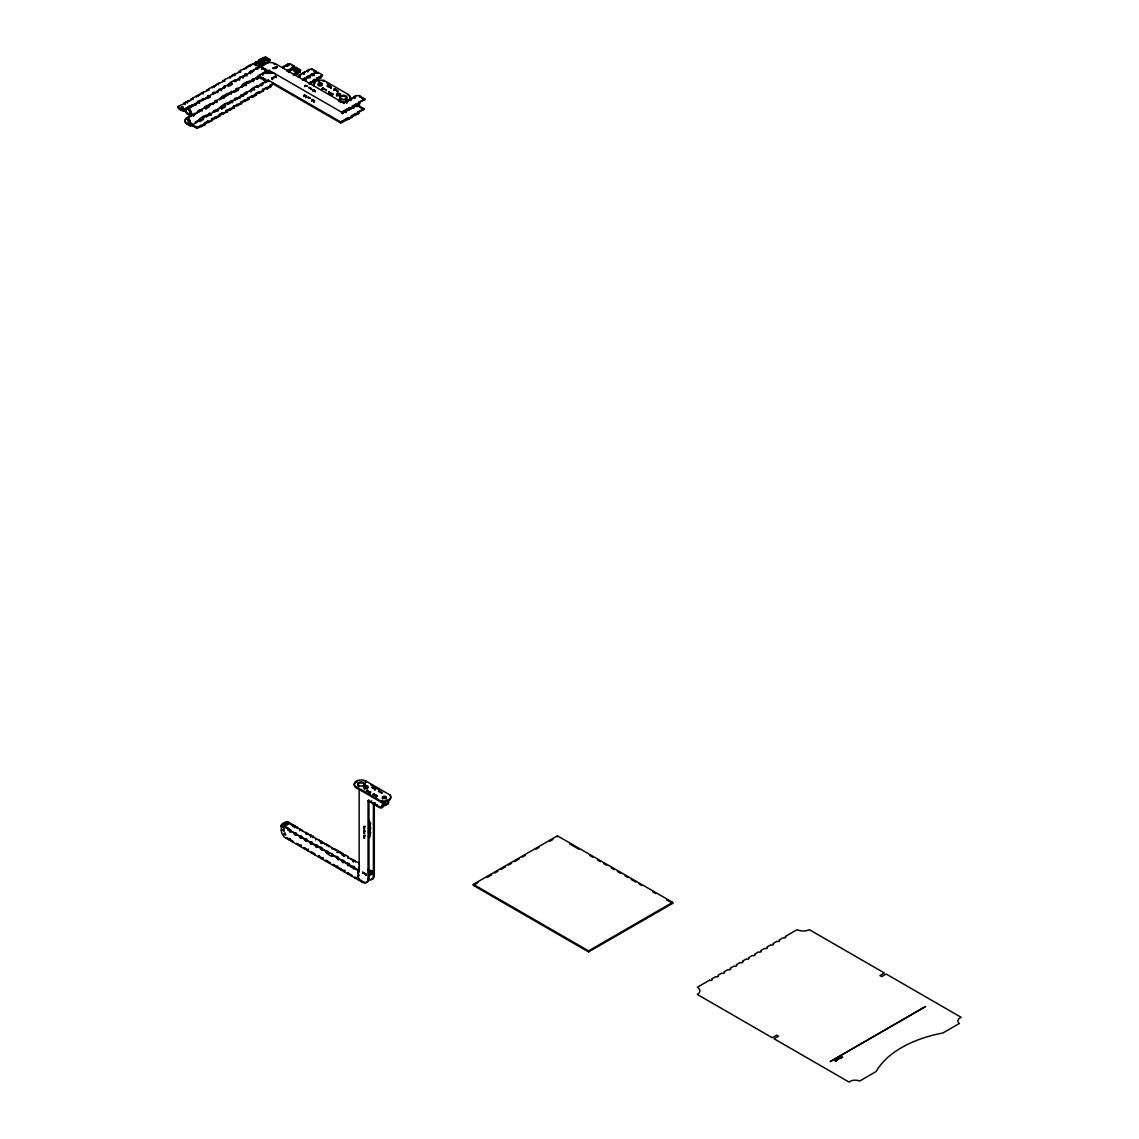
<?xml version="1.0" encoding="UTF-8"?>
<svg xmlns="http://www.w3.org/2000/svg" width="1139" height="1139" viewBox="0 0 1139 1139"><rect width="100%" height="100%" fill="white"/><g stroke="black" fill="none" stroke-linecap="round" stroke-linejoin="round"><path stroke-width="1.5" d="M362.729 872.218L366.288 875.307L366.288 874.268L362.729 872.218L362.729 873.243M366.274 875.136L366.288 874.268M372.524 870.68L371.613 872.061L368.054 869.997M294.417 832.78C299.044 831.669 294.133 838.717 294.417 832.78L287.669 829.904L288.551 828.366L283.867 825.661L282.985 827.199L281.305 826.245A8.343 4.812 0 0 1 283.013 824.252M286.074 822.928A8.343 4.812 0 0 1 287.541 822.643L293.008 825.803L293.89 825.277L295.343 827.142L297.122 827.142L297.008 828.623M299.714 835.841C304.341 834.73 299.4 841.678 299.714 835.841C296.966 835.4 287.555 828.067 290.004 832.282C294.816 828.708 281.917 827.996 281.305 825.206L281.305 830.345A6.293 3.631 60 0 0 285.761 838.048L362.302 882.241L363.199 881.728L359.554 879.635L358.657 880.148L358.657 879.109L355.012 877.016L355.012 878.041L355.909 877.528M310.306 841.949C314.933 840.853 310.05 847.9 310.306 841.949L305.01 839.927L305.01 838.902C301.593 837.436 296.667 834.474 294.417 833.805M308.897 834.972L313.026 836.325L312.912 837.806M315.617 845.01C320.23 843.914 315.361 850.961 315.617 845.01C312.2 843.558 307.259 840.596 305.024 839.927L300.611 836.353L299.714 836.866M326.21 851.132C330.837 850.036 325.925 856.998 326.21 851.132C322.807 849.68 317.866 846.718 315.631 846.049L311.218 842.476L310.321 842.988M328.9 846.79L328.929 845.508L324.814 844.156M326.21 852.157C338.753 853.894 333.001 860.472 326.224 852.171C323.348 847.501 319.048 850.335 322.707 850.135C323.86 847.074 318.052 846.192 315.617 846.035M342.113 860.315C346.726 859.219 341.885 866.266 342.113 860.315C338.71 858.863 333.77 855.902 331.534 855.232M344.818 855.973L344.846 854.691L343.067 854.691L339.536 852.67L339.536 851.63L334.24 849.609C333.129 848.313 330.908 847.388 328.929 845.508M347.409 863.376C352.022 862.266 347.181 869.342 347.409 863.376C344.832 862.451 333.941 855.845 338.354 859.902C341.017 855.531 331.919 856.642 331.506 854.193M193.06 99.663L192.733 97.94L200.379 94.551M196.819 103.08L203.112 100.161L202.215 99.648M208.964 90.479L208.636 88.757L216.296 85.368M203.041 117.972C206.6 117.36 203.511 114.939 203.411 117.459M212.708 93.896L224.896 87.077M218.959 108.789L225.323 105.842C227.003 104.375 224.098 101.869 224.426 106.354L225.323 106.867L221.678 108.974L220.781 107.422L221.678 108.974M230.448 92.9C233.993 92.287 230.904 89.867 230.818 92.387M234.862 99.606L237.012 99.093L237.012 98.068C242.28 97.57 243.532 91.647 247.604 91.946M246.351 83.716C249.897 83.104 246.807 80.684 246.722 83.204M262.255 74.533L263.522 73.807M332.09 849.096L332.46 847.544M347.993 858.279L348.363 856.727L344.846 854.691M183.55 108.846L182.468 107.764L181.372 108.846M224.753 81.467L224.554 79.573L232.199 76.171M214.588 101.898L216.681 101.57M233.951 81.467L239.574 79.104L239.574 77.053L241.354 77.053M240.656 72.284L240.457 70.39L248.103 66.987M249.854 72.284L251.961 71.956L251.961 70.931L256.887 68.084L257.784 68.596M256.104 87.176L258.211 86.849L258.211 85.824L268.178 80.072L340.689 121.944L347.936 117.758L348.833 118.271L358.742 113.573L357.86 112.035L358.742 113.573M284.707 825.12L287.142 825.12M295.015 827.469L295.343 826.117L287.541 821.618A8.343 4.812 0 0 0 281.305 825.206M310.919 836.652L311.246 835.3C305.394 832.823 301.621 830.758 297.122 827.142M354.813 868.16L353.403 868.858L352.706 866.437C349.303 864.985 344.377 862.009 342.141 861.355M185.088 104.404L184.205 102.866C187.337 101.77 191.822 100.104 192.733 97.94M187.437 103.051L187.437 101.001M198.357 96.231C198.756 92.53 207.939 92.117 208.636 88.757M214.274 87.048C214.659 83.346 223.842 82.933 224.554 79.573M198.57 101.755L199.467 103.293L198.57 101.755L193.658 104.589C194.627 106.354 190.911 104.631 191.679 106.496M230.22 78.05C230.192 74.049 239.845 73.864 240.457 70.39M202.286 99.648C206.287 99.634 202.044 96.872 202.486 99.506M209.562 96.445C205.49 98.481 208.28 93.441 209.505 96.473L210.402 96.986L207.967 98.381M246.124 68.867C245.682 64.766 254.253 65.678 255.72 61.577L256.602 62.09L261.643 59.171M218.175 90.465L224.981 87.532L224.084 87.02L224.084 88.059M223.685 87.262C223.102 89.753 223.002 84.5 225.465 86.237M230.761 83.175C226.689 87.034 229.523 81.04 235.018 80.712L235.915 81.225L236.058 80.114L244.885 75.017L246.665 75.017M246.665 73.992L244.686 74.149L244.558 75.729M198.798 110.91L200.777 110.754L200.777 109.728L209.505 105.713L208.622 105.201L208.622 106.226M221.991 97.484C217.62 101.471 221.265 94.936 226.846 94.679L227.729 95.192L231.374 93.085L231.374 94.124L230.491 92.572L231.374 93.085M237.894 89.326C233.766 91.376 236.741 86.279 237.78 89.397L238.663 89.91L235.018 92.017L234.136 90.479L234.136 91.504M252.018 80.143C250.509 82.663 253.072 76.042 253.798 80.143C250.608 80.2 239.105 84.172 242.308 86.778L245.953 84.67L245.953 85.696L245.07 84.158L245.953 84.67M259.108 76.057C255.065 79.901 257.798 73.978 263.294 73.636A8.158 4.713 0 0 1 274.826 73.636M208.722 114.398C207.198 116.904 209.761 110.298 210.501 114.398C206.515 114.256 199.026 118.171 198.115 120.52M220.781 107.422L215.798 110.312C216.752 112.078 213.05 110.341 213.819 112.206M229.921 102.154C228.811 104.418 230.078 98.58 232.612 101.627L232.612 102.652C229.266 100.204 219.742 106.44 219.314 108.276M240.329 96.174C244.33 96.16 240.101 93.398 240.528 96.032M252.915 88.885C248.815 92.757 251.733 86.706 257.243 86.379L258.126 86.891L261.771 84.799L261.771 85.824L260.888 84.272L261.771 84.799M295.343 826.117L295.371 827.427M296.638 834.958L296.197 833.805M305.75 833.421L305.95 832.239M301.493 837.891C303.074 837.322 301.479 838.589 301.493 836.866M311.246 835.3L311.274 836.61M305.024 839.927C306.106 844.512 308.883 837.165 305.01 838.902M313.026 836.325C316.03 839.101 317.639 839.628 321.853 841.422L322.109 843.33M312.727 844.084L312.086 842.988M321.853 841.422L321.853 842.447L327.149 844.483L327.192 845.793M318.336 839.386L321.853 843.486M317.411 847.074C318.991 846.519 317.368 847.772 317.397 846.035M327.149 844.483L326.95 845.665M328.644 853.268L327.989 852.157M334.24 848.569L337.756 850.605L338.027 852.513M337.756 850.605L337.557 852.513M333.314 856.257C334.894 855.702 333.271 856.941 333.286 855.218M339.536 851.63L343.067 853.666L343.722 856.072M343.067 853.666L342.867 855.574L344.846 855.731M348.363 856.727L348.363 857.752L353.66 859.788L353.93 861.696M344.548 862.451L343.893 861.34M353.66 859.788C353.46 861.924 358.842 861.355 359.226 864.003M350.143 858.792L353.66 860.813L353.46 861.696M347.438 864.416C347.979 863.063 350.029 866.807 349.189 864.401M359.169 789.199L359.169 871.193L354.485 868.488L354.485 866.437L352.706 866.437M328.004 84.969L327.263 85.411L331.321 87.902L327.263 86.45L328.004 84.969L331.321 86.877L331.321 87.902M331.321 86.877L330.566 88.358M334.624 88.785L333.884 90.266L334.624 88.785L337.927 90.693L337.187 92.174M369.876 792.445L370.616 792.004L366.573 790.537L369.876 792.445L369.876 793.47M373.919 793.911L373.179 794.353L377.223 795.819L373.919 793.911L373.037 794.424L376.34 796.332L377.223 795.819M189.544 105.941L190.427 107.479L189.544 105.941L184.86 108.646L185.757 110.184L184.077 111.152A8.343 4.812 0 0 1 177.855 107.55L177.855 106.525L185.657 103.051L185.657 102.026M259.279 59.513L260.162 61.065L259.279 59.513L265.501 56.95L269.957 59.513L269.957 60.552L261.059 64.652L261.942 65.165M187.437 102.026L190.953 99.99L190.953 98.965M252.217 64.61L255.72 62.602M269.957 59.513L268.178 60.552L269.06 62.09L266.683 63.457M177.855 106.525A8.343 4.812 0 0 0 184.077 110.127C189.102 109.8 189.814 104.19 193.658 104.589M197.175 103.592C195.808 98.837 206.615 101.243 207.782 96.445M217.691 91.746L216.794 91.234L217.691 92.772L217.691 91.746L214.047 93.854L213.15 93.341L205.433 98.822M224.084 87.02L228.982 84.201M246.85 75.943L245.953 74.405C249.897 74.647 248.743 70.006 251.961 70.931M255.478 68.91C255.307 66.233 263.636 67.13 264.618 63.627L265.501 64.14L265.501 63.115M195.823 104.375L194.926 103.863L195.823 105.4L195.823 104.375L192.178 106.482L191.281 105.97L191.281 106.995L187.636 109.102L187.636 108.063A6.293 3.631 0 0 0 187.636 113.202L187.636 114.227L191.281 116.235M227.729 85.952L227.729 84.927L228.626 85.439L232.271 83.332L231.374 82.82M242.536 77.409L246.85 74.918L245.953 74.405M249.598 73.323L249.598 72.298L250.495 72.811L254.139 70.703L253.242 70.191L253.242 71.216M255.734 68.781L257.257 68.91L264.177 64.909M229.836 85.767L232.271 84.357M262.625 67.443L261.728 68.995L262.625 67.443L264.049 68.269L263.152 68.781M265.472 69.095L264.575 69.607L266.896 70.945L265.472 69.095L264.575 70.632L265.999 71.458L266.896 69.92M186.753 122.969L190.313 125.019L191.978 124.051L192.875 125.603L190.313 126.045L186.753 123.994L186.753 122.969A6.293 3.631 0 0 1 186.753 117.83L190.398 115.722L190.398 116.748M187.636 113.202L191.195 115.267L192.875 114.299L193.758 115.836L192.875 114.299M200.777 109.728C197.46 108.917 198.286 113.786 194.043 113.615L194.926 114.142M204.308 107.692C204.436 104.845 213.491 105.229 214.901 101.57C213.491 99.776 218.788 99.89 216.794 102.538L215.912 101.001L220.211 98.509M225.508 96.473C224.141 91.732 234.947 94.138 236.115 89.326M252.36 79.958L253.242 81.495L252.36 79.958L257.329 77.082M342.469 113.715L342.469 112.69L269.06 70.305L262.625 72.996L262.625 75.046M277.076 66.717L272.734 68.34L277.076 66.717L277.076 67.742L273.93 68.682M189.174 117.459L186.753 118.855L186.753 117.83M202.215 109.928L201.332 109.415L202.215 110.953L202.215 109.928L191.195 116.292L191.195 115.267M212.566 103.962L216.794 101.513L215.912 101.001M233.766 91.718L238.663 88.885L237.78 88.372L243.205 86.265L243.205 85.24M254.794 79.573L249.598 82.563L248.715 82.051L248.715 83.09M256.887 78.363L260.532 76.256L259.649 75.744L260.532 77.281L256.887 79.388L256.004 77.851L256.887 79.388M265.572 73.352L269.06 71.33L272.079 73.081M204.977 107.308L205.86 108.846L209.505 106.753M260.845 77.723L263.152 78.036L263.152 79.061L260.845 77.723L260.845 78.748L261.728 77.21M263.152 78.036L262.269 79.573M283.255 67.557L283.255 66.532L288.537 65.535L290.004 63.67L286.188 64.838L287.071 66.389L286.188 64.838M282.671 67.899L284.722 65.692M264.575 78.847L263.693 80.399L264.575 78.847L265.999 79.673L265.116 80.186M199.895 119.495L199.809 121.588L203.454 119.495L202.557 117.943L203.454 118.456L195.267 122.158L196.164 122.67M209.847 113.743L210.743 115.281L209.847 113.743C213.762 113.985 212.594 109.372 215.798 110.312M243.547 96.345L242.664 95.833L236.257 99.52L235.36 99.008L231.701 101.129L231.701 102.154M246.309 93.725L246.309 92.7L251.135 89.91M276.179 76.47L271.851 79.132L271.851 78.093L275.41 76.042L276.179 77.495L275.41 76.042M234.307 107.835L233.41 106.297L234.307 107.835L223.372 113.131L222.475 112.619L218.83 114.712L219.727 116.263L208.793 121.546L207.896 121.033L204.251 123.14L205.148 124.678L196.962 128.365L192.519 125.803L192.519 124.777L197.545 121.873L196.663 121.36M206.373 116.776L210.743 114.256M218.147 109.985L214.388 112.149L213.491 111.636M227.572 104.532L232.612 101.627M249.954 90.593L250.836 91.106L254.481 88.999L254.481 90.024L253.598 88.486L254.481 88.999M290.331 71.7L288.907 72.512L290.331 70.675L288.594 69.621L287.128 70.461L287.128 71.486L289.477 71.159M290.061 69.792L291.527 67.927L293.179 70.049L292.282 68.511L294.446 66.233L290.004 63.67M294.446 66.233L292.994 67.073L293.705 68.71M289.434 70.148L292.41 69.465M293.179 69.023L290.858 69.337M293.705 67.685L296.026 67.386L300.468 69.949L300.468 70.974L296.197 72.412L297.094 73.95L296.197 72.412M300.468 70.974L296.026 68.411L294.602 69.223L294.602 68.198M192.519 124.777L196.962 127.34L212.438 120.463L211.541 118.926L212.438 120.463M211.541 118.926L227.017 112.049L226.12 110.511L227.017 112.049M226.12 110.511L241.596 103.635L240.699 102.097L251.648 96.801L252.531 97.313L256.175 95.22L255.293 93.669L258.937 91.576L259.82 92.088L266.227 88.386L267.11 88.899L270.755 86.792L269.872 85.254L273.517 83.147L273.517 84.186L271.082 85.582M233.41 106.297L248.886 99.42L248.003 97.883L248.886 99.42M248.003 97.883L263.465 91.006L262.582 89.468L263.465 91.006M262.582 89.468L270.755 85.767M299.941 72.312L299.044 70.775L299.941 72.312L294.773 73.238L293.349 75.089L297.094 73.95M299.044 70.775L300.468 69.949M299.03 75.06L299.913 76.598L299.03 75.06L304.939 72.668L304.939 71.643L307.801 71.017L307.801 72.042L306.904 70.504L311.744 68.739L316.186 71.316L313.14 75.131M302.96 72.782L303.857 74.32L302.96 72.782L304.939 71.643M297.948 76.712L299.913 75.573M304.369 78.135L302.39 80.3L304.369 79.16L306.149 80.2L304.369 78.135L304.369 79.16M306.334 78.036L308.299 75.857L310.079 76.897L310.079 77.922L308.299 76.897L305.252 78.648L305.252 79.687M314.022 74.619L312.243 73.594L310.278 74.733L312.058 75.758L314.022 74.619L314.022 75.644L312.243 74.619L309.196 76.384L309.196 77.409M314.222 73.48L316.186 71.316M304.17 80.3L306.149 79.16M310.079 76.897L308.114 78.036L306.334 76.996M316.5 78.32L317.397 79.858L316.5 78.32L322.422 75.943L322.422 74.903L317.966 72.341L316.001 73.48L314.222 72.455M317.397 79.858L311.488 82.25L310.591 81.737L308.626 83.902L313.453 82.136L312.57 80.598L314.535 79.459L315.418 79.972L321.34 77.594L320.443 76.042L322.422 74.903M304.754 85.624L307.487 86.322L304.754 85.624L304.754 86.649L305.508 85.183M309.452 87.461L308.697 87.902L311.431 88.6L311.431 89.625L309.452 87.461L311.431 88.6M304.626 94.95L303.871 96.416L304.626 94.95L306.59 96.089L305.836 97.555L306.59 96.089M313.396 89.739L312.641 90.18L315.361 90.878L313.396 89.739L315.361 91.903M312.641 91.205L313.396 90.764M322.821 87.988L322.066 89.454L322.821 87.988L326.124 89.896L326.124 90.921M326.124 89.896L322.066 88.429M312.513 99.506L311.744 100.972L312.513 99.506L314.478 100.645L313.723 102.097L314.478 100.645M328.673 92.245L332.73 93.711L332.73 94.736L328.673 93.27L328.673 92.245L332.73 94.736M328.673 93.27L329.427 91.803M332.73 93.711L331.976 95.178M355.852 96.843A3.517 2.022 0 0 0 355.126 97.171L349.929 99.15L350.812 100.688L350.812 99.663L347.95 100.289L347.95 101.314L343.366 102.937L275.723 63.884A8.158 4.713 0 0 0 264.177 63.884M345.985 101.428L346.868 102.966L345.985 101.428L347.95 100.289M353.859 96.872L354.756 98.41L353.859 96.872L355.126 96.146A3.517 2.022 0 0 1 360.081 96.146L364.722 98.822L364.722 99.848L352.136 106.084L353.859 107.151M348.833 107.991L341.586 112.177L341.586 113.202L348.833 109.017L349.716 109.543L349.716 108.504L348.833 107.991L348.833 109.017M358.742 102.268L359.639 103.806L358.742 102.268L364.722 98.822M349.032 109.928L349.032 108.903L355.439 105.201L356.336 105.728L356.336 104.688M350.826 108.903L354.229 106.938L354.229 105.913A3.517 2.022 0 0 1 359.198 105.913L363.839 108.589L363.839 109.615L351.253 115.851L352.136 117.388L340.689 122.969L272.705 83.716M357.432 105.087L359.639 103.806M357.86 112.035L363.839 108.589M281.305 826.245L282.201 825.718M286.644 823.155L287.541 821.618M288.324 823.098L289.206 822.586L288.324 824.123M281.305 830.345L282.201 829.833M283.412 829.391L284.18 831.271L282.657 829.491L284.294 828.879M365.405 783.846L364.508 784.372L364.508 789.598M294.46 827.654L295.343 827.142M367.313 790.096L366.416 790.608L369.719 792.516L370.616 792.004M372.652 787.006L371.755 787.519L375.058 789.427L375.955 788.914L372.51 787.092M285.761 838.048L286.644 837.535L293.05 841.237L293.05 842.262M299.756 830.715L300.639 829.178M296.197 834.83L297.08 834.317M290.288 838.617L289.406 840.155L290.288 839.642M379.259 790.822L378.376 791.334L381.679 793.242L382.562 792.73L379.13 790.907M362.302 882.241A8.158 4.713 60 0 0 368.068 878.909L368.068 800.802L368.965 800.29L368.965 878.397A8.158 4.713 60 0 1 363.953 882.113M369.606 800.66L368.723 801.173L368.723 800.148L370.688 802.312L371.585 800.774M297.578 843.857L296.695 844.369L296.695 843.344L300.34 845.451L301.223 844.924M310.363 836.838L311.246 836.325M301.223 845.964L300.34 846.476L300.34 845.451M372.667 803.451L372.667 802.426L375.514 803.052M375.514 804.077L374.631 804.59L374.631 803.564M315.66 839.899L316.557 838.361M377.493 805.216L376.596 805.729L376.596 804.704L378.575 806.868L379.458 806.355M304.868 848.057L303.985 848.583L303.985 847.544L307.63 849.651L308.512 849.139M312.1 844.013L312.997 843.501M368.068 800.802L379.828 807.594L380.711 807.081A3.517 2.022 60 0 0 383.202 805.643L383.202 801.628M381.437 806.469L385.879 803.892L385.879 804.917L381.437 807.494M385.879 803.892L381.935 801.614L384.797 802.24L383.914 803.778L385.167 804.504A3.517 2.022 60 0 0 387.644 803.08L388.541 802.568L388.541 799.891M308.512 850.164L307.63 850.676L307.63 849.651M321.853 842.447L321.084 843.543M364.508 826.971L364.508 829.249L363.626 826.458L365.405 826.458M369.848 823.881L370.744 823.369L369.848 826.159M364.508 831.527L364.508 833.791L363.626 831L365.405 831M369.848 828.437L370.744 827.925L369.848 830.715M328.004 853.196L328.9 852.684M319.461 855.446L318.564 856.998L318.564 855.973L322.209 858.066L323.106 857.553M323.106 858.578L322.209 859.105L322.209 858.066M364.508 836.069L364.508 838.347L363.626 835.556L365.405 835.556M369.848 832.993L370.744 832.481L369.848 835.257M337.756 851.63L336.902 852.428M326.751 860.685L325.854 861.198L325.854 860.173L329.498 862.28L329.498 863.305L330.395 862.793M342.17 855.218L343.067 854.691M334.04 864.9L333.143 865.412L333.143 864.387L336.788 866.494L337.685 865.982M343.921 862.38L344.804 861.867M353.66 860.813L352.805 861.611M341.33 869.1L340.433 869.626L340.433 868.587M349.217 865.441C350.598 864.629 348.662 866.907 352.734 867.477L353.631 866.964L354.756 868.601M337.685 867.007L344.078 870.694L344.975 870.182M344.975 871.207L344.078 871.719L344.078 870.694M348.619 873.314L347.722 873.827L347.722 872.801L351.367 874.909L351.367 875.934L352.264 875.421M358.429 872.403L358.429 874.054L357.546 871.89L359.326 871.89M358.429 875.692L358.429 877.343L357.546 875.179L359.326 875.179M358.657 879.109L359.554 878.596M368.965 874.795L373.407 872.218L368.068 869.142M368.965 875.82L373.407 873.243L371.627 871.193M368.068 878.909L368.965 878.397M368.395 879.536A8.158 4.713 60 0 0 373.407 875.834L374.304 875.322L374.304 804.305M473.34 884.362L557.441 835.812L672.679 902.344L672.679 903.369L588.578 951.919L473.34 885.387L473.34 884.362L588.578 950.894L672.679 902.344M473.34 885.387L477.924 882.739M487.108 877.443L491.692 874.795M494.753 873.029L497.814 871.264M500.861 869.498L505.445 866.85M508.507 865.085L511.568 863.319M514.629 861.554L519.213 858.906M522.274 857.14L525.335 855.375M536.028 849.196L539.089 847.43M549.795 841.251L552.856 839.486M235.147 75.501L233.367 75.501L233.367 74.476M203.084 93.982L203.34 91.818M352.706 867.462L359.169 870.168M261.998 83.674L263.251 83.674M204.564 107.579L206.088 107.692L206.088 106.667M188.989 109.743L190.227 109.586L190.683 110.754L189.458 110.91L188.989 109.743L188.989 110.782L190.227 110.611L190.227 109.586M189.928 112.078L191.153 111.921L191.623 113.088L190.398 113.245L189.928 112.078L189.928 113.103L191.153 112.946L191.153 111.921M188.106 119.51L188.576 121.702L188.106 119.51L189.33 119.353L189.8 121.546L189.33 119.353M188.106 120.535L189.33 120.378M188.576 120.677L189.8 120.506M189.031 121.845L189.501 124.037L189.031 121.845L190.256 121.674L190.726 123.866L190.256 121.674M189.031 122.87L190.256 122.699M189.501 123.012L190.726 122.841M838.788 1059.142C839.657 1058.8 836.524 1057.604 838.432 1059.384M250.167 66.532L249.284 65.293M218.033 84.87L217.464 83.66M258.211 85.824L256.432 85.824L256.432 86.849M236.058 80.114L234.278 80.114L234.278 81.14M237.012 98.068L235.033 98.21L235.232 100.118M212.423 87.86L212.167 86.721M214.858 92.359L213.078 92.359L213.078 93.384M201.817 93.982L201.56 92.843M196.52 97.043L196.264 95.904M271.851 78.093L272.62 79.559M361.248 97.84L364.722 99.848M313.225 70.632L316.186 72.341M320.443 77.082L321.34 77.594M306.904 70.504L307.801 71.017M314.179 86.08A7.646 4.414 0 0 1 315.959 81.453A7.646 4.414 0 0 1 323.96 80.428L348.263 94.452A6.919 4.001 0 0 1 348.263 100.104A6.919 4.001 0 0 1 338.468 100.104M326.993 83.204L330.039 84.955M333.884 89.226L337.927 91.718M349.929 99.15L350.812 99.663M291.484 65.549L294.446 67.258M292.994 68.112L293.876 68.625M363.839 109.615L359.198 106.938L359.198 105.913M290.061 68.767L290.858 70.362M312.57 81.624L313.453 82.136M283.255 66.532L284.138 68.069M353.859 108.177L352.976 106.639M269.957 60.552L265.501 57.975L265.501 56.95M351.894 108.276L350.997 107.764L350.997 108.803M268.178 61.577L269.06 62.09M349.032 108.903L349.929 109.415L347.068 110.042L347.068 111.067M345.985 112.718L345.089 111.181L345.985 111.693L343.124 112.32M351.253 116.876L352.136 117.388M261.429 66.489L260.532 65.977L261.429 67.528M261.728 67.956L264.049 69.294M303.871 95.391L306.59 97.114M311.744 99.933L314.478 101.67M263.693 79.374L265.999 80.698M264.533 82.179L265.415 82.691L269.06 80.584L269.06 81.609M269.872 86.279L270.755 86.792M239.56 79.118L238.663 78.605L239.56 80.143L239.375 78.961M255.293 94.708L256.175 95.22M246.309 92.7L247.191 93.213L243.475 95.349L242.664 94.793L242.664 95.833M240.699 103.122L241.596 103.635M228.967 103.734L228.071 103.222L228.071 104.247M206.757 98.068L205.86 97.541L205.86 98.58M218.83 115.751L219.727 116.263M184.205 102.866L185.088 103.378M207.099 116.363L206.202 115.851L206.202 116.876M198.57 112.035L197.688 111.522L197.688 112.547M197.545 111.594L198.442 112.106M184.86 109.671L185.757 110.184M204.251 124.165L205.148 124.678M569.728 843.942L578.954 849.267M589.703 855.474L592.778 857.24M597.391 859.902L600.452 861.682M603.528 863.462L606.603 865.227M611.216 867.89L614.291 869.669M617.366 871.435L620.428 873.214M625.04 875.877L628.116 877.642M631.191 879.422L635.804 882.084M638.865 883.864L641.94 885.629M652.704 891.837L655.779 893.617M666.529 899.824L672.679 903.369M356.236 787.804L356.236 786.778A6.919 4.001 0 0 1 356.236 781.126A6.919 4.001 0 0 1 366.018 781.126L390.321 795.15L390.321 796.175A7.646 4.414 0 0 1 388.541 800.802A7.646 4.414 0 0 1 380.526 801.828L356.236 787.804A6.919 4.001 0 0 1 354.784 783.376M370.574 784.785L379.686 790.039M356.236 786.778L380.526 800.802A7.646 4.414 0 0 0 388.541 799.777A7.646 4.414 0 0 0 390.321 795.15M368.965 821.105L369.848 821.618L369.848 837.535L368.965 837.023M251.263 65.436L251.064 64.268M249.982 72.839L250.181 71.956M261.742 83.788L262.625 82.549L263.522 83.788M244.686 75.9L244.885 75.017M245.625 93.839L245.825 92.971M218.375 90.323L219.272 89.084L220.154 90.323M214.702 102.453L214.901 101.57M198.798 111.636L198.998 110.754M241.212 87.148L241.425 86.265L241.425 87.29M225.308 96.331C224.54 94.466 228.256 96.189 227.287 94.423M306.391 834.417L305.95 833.264M209.277 105.329C213.036 104.062 208.793 101.955 209.604 105.656M588.578 950.894L588.578 951.919M557.441 835.812L557.441 836.838M387.644 800.404L387.644 803.08M382.305 800.802L382.305 806.156A3.517 2.022 60 0 1 379.828 807.594M380.526 800.802L380.526 801.828M376.297 796.147L376.297 797.172M374.873 789.313L374.873 790.352M373.407 803.052L373.407 875.834M369.677 792.331L369.719 793.541M366.018 781.126L366.018 782.151M363.754 826.53L363.754 828.808M363.754 831.086L363.754 833.364M363.754 835.642L363.754 837.905M360.081 96.146L360.081 97.171A3.517 2.022 0 0 0 359.355 96.843M355.439 104.176L355.439 105.201M355.439 114.455L355.439 115.48M355.439 860.813L355.439 861.853M355.126 96.146L355.126 97.171M354.556 113.943L354.556 114.968M353.033 106.596L353.033 107.635M351.894 98.011L351.894 99.036M348.833 118.271L348.833 119.296M348.263 94.452L348.263 95.477M347.936 117.758L347.936 118.783M346.413 109.387L346.413 110.412M345.53 119.154L345.53 120.179M344.006 102.553L344.006 103.592M343.11 111.295L343.124 113.345M342.227 121.061L342.227 122.087M340.689 121.944L340.689 122.969M336.817 857.254L336.817 858.279M336.788 866.494L336.788 867.519M334.809 88.899L334.809 89.924M329.612 91.917L329.612 92.942M328.203 85.083L328.203 86.108M323.96 80.428L323.96 81.453A7.646 4.414 0 0 0 322.921 81.282M323.633 842.447L323.633 843.486M323.006 88.102L323.006 89.127M320.913 848.071L320.913 849.096M319.361 77.694L319.361 78.733M318.479 77.181L318.479 78.207M317.966 72.341L317.966 73.366M315.418 79.972L315.418 80.997M314.919 854.891L314.919 853.866L311.274 851.758L311.274 852.784M314.535 79.459L314.535 80.485M312.243 73.594L312.243 74.619M311.744 68.739L311.744 69.778M311.488 82.25L311.488 83.275M310.591 81.737L310.591 82.763M308.883 69.365L308.883 70.39M308.299 75.857L308.299 76.897M307.729 833.264L307.729 834.303M302.419 830.203L302.419 831.242M300.995 73.921L300.995 74.946M298.518 72.113L298.518 73.138M297.621 71.586L297.621 72.625M296.026 67.386L296.026 68.411M295.67 73.75L295.67 74.775M294.773 73.238L294.773 74.263M293.008 825.803L293.008 826.829M291.527 67.927L291.527 68.952M289.477 70.134L289.434 71.188M289.121 829.719L289.121 830.744M288.537 64.51L288.537 65.535M288.594 69.621L288.594 70.646M287.654 63.998L287.654 65.023M276.293 66.276L276.293 67.315M269.06 70.305L269.06 71.33M268.178 80.072L268.178 81.097M267.11 87.874L267.11 88.899M266.227 87.361L266.227 88.386M264.618 62.602L264.618 63.627M263.721 57.975L263.721 59M263.294 73.636L263.294 74.661M262.838 57.463L262.838 58.488M262.838 63.627L262.838 64.652M259.82 92.088L259.82 93.113M258.937 91.576L258.937 92.601M258.382 61.065L258.382 62.09M257.257 67.87L257.257 68.91M257.243 86.379L257.243 87.404M256.887 68.084L256.887 69.109M252.531 96.288L252.531 97.313M251.648 95.776L251.648 96.801M250.836 91.106L250.836 92.131M250.495 72.811L250.495 73.836M245.753 67.329L245.753 68.354M245.241 100.503L245.241 101.528M244.358 99.99L244.358 101.015M243.974 68.354L243.974 69.379M238.677 71.415L238.677 72.44M237.951 104.703L237.951 105.742M237.054 104.19L237.054 105.229M235.36 99.008L235.36 100.033M235.147 73.451L235.147 74.476M235.018 80.712L235.018 81.737M230.662 108.917L230.662 109.942M229.85 76.512L229.85 77.537M229.765 108.404L229.765 109.429M228.626 85.439L228.626 86.464M226.846 94.679L226.846 95.704L220.439 99.406L219.556 98.894L219.556 99.919M223.372 113.131L223.372 114.156M222.774 80.598L222.774 81.624M222.475 112.619L222.475 113.644M221.094 107.251L221.094 108.276M219.243 82.634L219.243 83.66M216.083 117.331L216.083 118.356M215.186 116.819L215.186 117.844M214.018 111.337L214.018 112.362M213.947 85.696L213.947 86.721M213.15 93.341L213.078 94.409M213.15 104.646L212.267 103.094L212.267 104.133M208.793 121.546L208.793 122.571M207.896 121.033L207.896 122.058M206.857 89.782L206.857 90.807M205.86 107.821L205.86 108.846M201.503 125.76L201.503 126.785M200.606 125.233L200.606 126.272M198.955 101.528L198.955 102.553M198.912 120.051L198.912 121.076M198.044 94.879L198.044 95.904M196.962 127.34L196.962 128.365M191.978 124.051L191.978 125.091M191.879 105.614L191.879 106.653M190.313 125.019L190.313 126.045M184.077 110.127L184.077 111.152M179.521 105.557L179.521 106.582M186.753 123.994A6.293 3.631 0 0 1 185.116 120.492M185.386 120.036A6.293 3.631 0 0 1 186.212 119.211M266.953 73.451A8.158 4.713 0 0 1 267.992 73.323M269.06 73.28A8.158 4.713 0 0 1 271.167 73.451M355.368 106.496A3.517 2.022 0 0 1 358.059 106.496M264.761 60.979A1.509 0.868 0 0 1 264.903 59.669A1.509 0.868 0 0 1 267.138 59.926M261.543 63.243A1.951 1.125 0 0 1 261.03 61.549A1.951 1.125 0 0 1 264.02 61.549A1.951 1.125 0 0 1 263.493 63.243M255.35 65.649A2.52 1.452 0 0 1 257.642 63.613A2.52 1.452 0 0 1 260.005 65.606M187.636 114.227A6.293 3.631 0 0 1 186.269 110.269M186.639 109.842A6.293 3.631 0 0 1 187.095 109.458M264.988 64.496A8.158 4.713 0 0 1 265.871 64.154M274.029 64.154A8.158 4.713 0 0 1 274.912 64.496M321.839 85.525A2.007 1.167 0 0 1 320.572 86.037M319.532 86.009A2.007 1.167 0 0 1 318.351 85.439M318.137 84.856A2.007 1.167 0 0 1 320.23 83.745A2.007 1.167 0 0 1 322.152 84.955M313.723 85.881A7.646 4.414 0 0 1 314.933 83.204M318.664 81.467A7.646 4.414 0 0 1 319.703 81.296M336.532 95.277A2.007 1.167 0 0 1 339.408 94.466A2.007 1.167 0 0 1 340.02 96.274M336.831 96.146A2.007 1.167 0 0 1 336.603 95.875M350.243 97.854A6.919 4.001 0 0 1 349.901 99.634M349.716 99.905A6.919 4.001 0 0 1 348.605 100.915M347.879 101.343A6.919 4.001 0 0 1 341.074 102.083M340.604 101.969A6.919 4.001 0 0 1 338.853 101.343M349.232 96.189A6.919 4.001 0 0 1 350.057 97.271M339.863 98.509A3.517 2.036 0 0 1 344.377 96.359A3.517 2.036 0 0 1 346.099 99.591M340.504 99.492A3.517 2.036 0 0 1 340.063 99.022M294.104 71.316A2.007 1.167 0 0 1 295.955 69.806A2.007 1.167 0 0 1 297.991 71.23M382.562 798.923A2.007 1.167 0 0 1 384.441 797.229A2.007 1.167 0 0 1 386.05 799.009M367.484 788.558A2.007 1.167 0 0 1 367.085 788.758M365.078 788.829A2.007 1.167 0 0 1 364.864 786.807A2.007 1.167 0 0 1 367.997 787.718M355.012 783.105A6.919 4.001 0 0 1 355.881 782.379M356.607 781.952A6.919 4.001 0 0 1 357.02 781.767M365.235 781.767A6.919 4.001 0 0 1 365.647 781.952M363.854 786.266A3.517 2.036 0 0 1 363.184 786.636M358.899 786.551A3.517 2.036 0 0 1 358.258 786.166M357.618 785.184A3.517 2.036 0 0 1 361.234 782.949A3.517 2.036 0 0 1 364.608 785.312M283.54 823.924A8.343 4.812 0 0 1 284.109 823.625M368.538 872.688A1.509 0.868 0 0 1 370.688 873.1A1.509 0.868 0 0 1 369.677 874.282M368.538 871.648A1.509 0.868 0 0 1 370.801 872.403A1.509 0.868 0 0 1 368.538 873.157M359.155 868.601A2.52 1.452 0 0 1 359.568 866.551M388.541 802.568A3.517 2.022 60 0 1 386.705 804.276M374.304 875.322A8.158 4.713 60 0 1 370.744 879.422M283.938 834.915A6.293 3.631 60 0 1 283.497 834.218M840.326 1056.921L842.561 1057.291L840.326 1056.921M839.4 1057.704L840.625 1058.131L839.429 1057.661M837.25 1059.526C832.538 1060.779 839.329 1060.138 837.25 1059.526M181.258 107.265C183.094 110.212 184.76 105.115 181.258 107.265M284.707 824.095C286.544 827.028 288.224 821.931 284.707 824.095M841.109 1058.088L838.916 1057.747L841.109 1058.088M834.246 1060.309L836.425 1061.021L834.246 1060.309M308.569 97.228L307.815 97.669L310.534 98.367L308.569 97.228M709.597 980.166L697.31 987.257A8.656 4.997 0 0 1 697.31 994.447L772.27 1037.743L776.727 1035.166L778.506 1036.191L774.05 1038.768L849.025 1082.05A7.532 4.342 0 0 1 859.703 1081.025L876.162 1071.514A103.976 60.04 0 0 1 942.907 1032.988L959.365 1023.477A7.532 4.342 0 0 1 961.145 1017.312L886.185 974.03L881.728 976.607L879.949 975.568L884.405 973.005L809.43 929.723A10.023 5.78 0 0 1 796.973 929.723L785.269 936.472A1.566 0.911 0 0 1 785.269 937.753A1.566 0.911 0 0 1 783.048 937.753L779.161 940.002A1.566 0.911 0 0 1 779.161 941.284A1.566 0.911 0 0 1 776.926 941.284L773.039 943.533A1.566 0.911 0 0 1 773.039 944.829A1.566 0.911 0 0 1 770.804 944.829L766.917 947.079A1.566 0.911 0 0 1 766.917 948.36A1.566 0.911 0 0 1 764.682 948.36L760.795 950.609A1.566 0.911 0 0 1 760.795 951.891A1.566 0.911 0 0 1 758.56 951.891L754.673 954.14A1.566 0.911 0 0 1 754.673 955.422A1.566 0.911 0 0 1 752.452 955.422L748.551 957.671A1.566 0.911 0 0 1 748.551 958.953A1.566 0.911 0 0 1 746.33 958.953L742.429 961.202A1.566 0.911 0 0 1 742.429 962.498A1.566 0.911 0 0 1 740.208 962.498L736.307 964.747A1.566 0.911 0 0 1 736.307 966.029A1.566 0.911 0 0 1 734.086 966.029L730.184 968.278A1.566 0.911 0 0 1 730.184 969.56A1.566 0.911 0 0 1 727.963 969.56L724.062 971.809A1.566 0.911 0 0 1 724.062 973.09A1.566 0.911 0 0 1 721.841 973.09L717.94 975.34A1.566 0.911 0 0 1 717.94 976.636A1.566 0.911 0 0 1 715.719 976.636L711.818 978.885A1.566 0.911 0 0 1 711.818 980.166A1.566 0.911 0 0 1 709.597 980.166M925.551 1006.52L830.345 1061.505L925.551 1006.52M284.964 833.15L284.209 833.264L285.732 835.029L284.964 833.15M243.205 77.011L242.308 76.498L242.308 77.537L243.205 78.05L243.205 77.011M239.902 97.413L239.005 96.9L239.005 97.926L239.902 98.452L239.902 97.413M221.336 89.639L220.439 89.127L220.439 90.152L221.336 90.664L221.336 89.639M224.084 97.299L223.201 96.787L223.201 97.812L224.084 98.324L224.084 97.299M218.033 110.042L217.136 109.529L217.136 110.554L218.033 111.067L218.033 110.042M264.761 59.94A1.509 0.868 0 0 0 267.281 59.555A1.509 0.868 0 0 0 265.444 58.488A1.509 0.868 0 0 0 264.761 59.94M261.543 62.218A1.951 1.125 0 0 0 264.476 61.235A1.951 1.125 0 0 0 261.543 60.267A1.951 1.125 0 0 0 261.543 62.218M256.161 65.208A2.52 1.452 0 0 0 260.162 64.211A2.52 1.452 0 0 0 256.674 62.702A2.52 1.452 0 0 0 256.161 65.208M319.062 84.856A2.007 1.167 0 0 0 322.152 83.93A2.007 1.167 0 0 0 319.219 82.848A2.007 1.167 0 0 0 319.062 84.856M337.172 95.349A2.007 1.167 0 0 0 340.49 94.708A2.007 1.167 0 0 0 337.87 93.37A2.007 1.167 0 0 0 337.172 95.349M341.13 98.851A3.517 2.036 0 0 0 346.84 97.612A3.517 2.036 0 0 0 342.113 95.377A3.517 2.036 0 0 0 341.13 98.851M294.659 70.803A2.007 1.167 0 0 0 297.991 70.205A2.007 1.167 0 0 0 295.428 68.838A2.007 1.167 0 0 0 294.659 70.803M383.259 798.339A2.007 1.167 0 0 0 386.363 797.414A2.007 1.167 0 0 0 383.416 796.332A2.007 1.167 0 0 0 383.259 798.339M364.651 787.619A2.007 1.167 0 0 0 367.954 786.992A2.007 1.167 0 0 0 365.348 785.654A2.007 1.167 0 0 0 364.651 787.619M358.899 785.526A3.517 2.036 0 0 0 364.608 784.287A3.517 2.036 0 0 0 359.881 782.052A3.517 2.036 0 0 0 358.899 785.526"/></g></svg>
